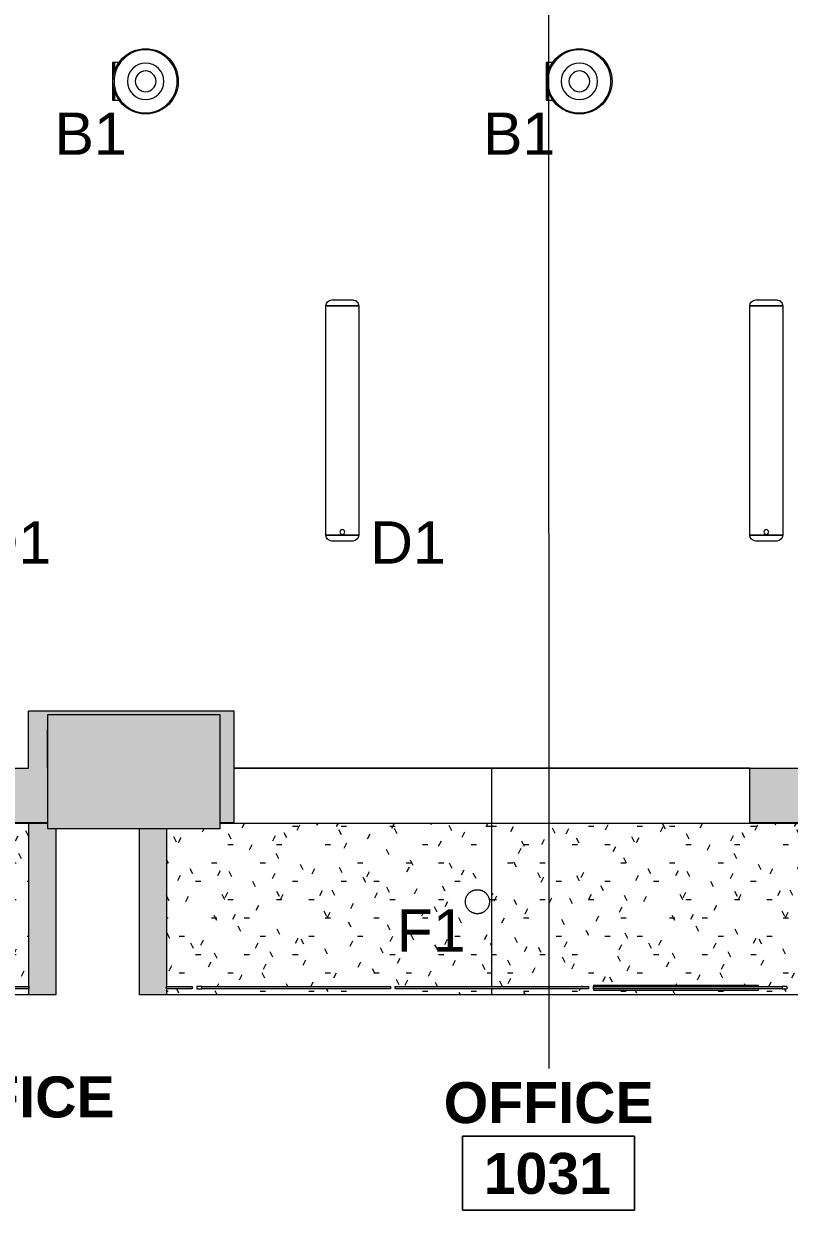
# Model space of a CAD drawing. Header units: inches. Extents: x 4387 to 7158, y 1246 to 2590.
# Drawn here: x 5289 to 5449.2, y 1259.7 to 1508.3 of the extents above; entities that cross this region are included whole.
import ezdxf

# ---------------------------------------------------------------- set-up
doc = ezdxf.new("R2010")
doc.units = ezdxf.units.IN
doc.header["$MEASUREMENT"] = 0
for name, color, linetype, lineweight in [('A-AREA-IDEN', 2, 'Continuous', 9), ('A-CLNG', 13, 'Continuous', 13), ('A-CLNG-PATT', 13, 'Continuous', 13), ('A-GENM', 13, 'Continuous', 9), ('A-GLAZ-CURT', 52, 'Continuous', 13), ('A-GLAZ-CWMG', 51, 'Continuous', 13), ('A-WALL', 113, 'Continuous', 13), ('A-WALL-PATT', 111, 'Continuous', 13), ('E-LITE-EQPM', 33, 'Continuous', 9), ('E-LITE-EQPM-IDEN', 33, 'Continuous', 9), ('S-COLS', 52, 'Continuous', 13)]:
    doc.layers.add(name, color=color, linetype=linetype, lineweight=lineweight)
doc.styles.add('Arial', font='arial.ttf', dxfattribs={"height": 8.851796})
doc.styles.add('Swis721 Lt BT_B', font='', dxfattribs={"height": 8.583975})
doc.styles.get('Swis721 Lt BT_B').set_extended_font_data('Swis721 Lt BT', bold=True)

# ---------------------------------------------------------------- blocks, each defined once
blk = doc.blocks.new('Concrete-Rectangular-Column - 24 X 36-4406398-10TH FLOOR RCP')
at = {"layer": 'S-COLS'}
blk.add_hatch(color=10, dxfattribs=at).paths.add_polyline_path([(12, 6.89), (12, 18), (-12, 18), (-12, -18), (12, -18), (12, -6.55)], flags=0)
at = {"layer": 'S-COLS', "color": 8, "lineweight": 20}
for p, q in [((-12, 18), (12, 18)), ((-12, -18), (-12, 18)), ((12, 18), (12, -18)), ((12, -18), (-12, -18))]:
    blk.add_line(p, q, dxfattribs=at)
blk = doc.blocks.new('System Panel - Glazed-5120317-10TH FLOOR RCP')
at = {"layer": 'A-GLAZ-CURT'}
blk.add_hatch(color=10, dxfattribs=at).paths.add_polyline_path([(20.25, -0.25), (20.25, 0.25), (-19.25, 0.25), (-19.25, -0.25)], flags=0)
at = {"layer": 'A-GLAZ-CURT', "color": 55}
for p, q in [((-20.25, 0.25), (-20.25, -0.25)), ((-19.25, 0.25), (-20.25, 0.25)), ((-20.25, -0.25), (-19.25, -0.25))]:
    blk.add_line(p, q, dxfattribs=at)
at = {"layer": 'A-GLAZ-CURT', "color": 8, "lineweight": 20}
for p, q in [((-19.25, -0.25), (-19.25, 0.25)), ((-19.25, 0.25), (20.25, 0.25)), ((20.25, 0.25), (20.25, -0.25)), ((20.25, -0.25), (-19.25, -0.25))]:
    blk.add_line(p, q, dxfattribs=at)
blk = doc.blocks.new('System Panel - Glazed-4416021-10TH FLOOR RCP')
at = {"layer": 'A-GLAZ-CURT'}
blk.add_hatch(color=10, dxfattribs=at).paths.add_polyline_path([(-20.25, 0.25), (-20.25, -0.25), (20.25, -0.25), (20.25, 0.25), (-19.99, 0.25)], flags=0)
at = {"layer": 'A-GLAZ-CURT', "color": 8, "lineweight": 20}
for p, q in [((-20.25, -0.25), (-20.25, 0.25)), ((-20.25, 0.25), (20.25, 0.25)), ((20.25, 0.25), (20.25, -0.25)), ((20.25, -0.25), (-20.25, -0.25))]:
    blk.add_line(p, q, dxfattribs=at)
blk = doc.blocks.new('System Panel - Glazed-5120318-10TH FLOOR RCP')
at = {"layer": 'A-GLAZ-CURT'}
blk.add_hatch(color=10, dxfattribs=at).paths.add_polyline_path([(19.25, -0.25), (19.25, 0.25), (-20.25, 0.25), (-20.25, -0.25)], flags=0)
at = {"layer": 'A-GLAZ-CURT', "color": 8, "lineweight": 20}
for p, q in [((-20.25, -0.25), (-20.25, 0.25)), ((-20.25, 0.25), (19.25, 0.25)), ((19.25, 0.25), (19.25, -0.25)), ((19.25, -0.25), (-20.25, -0.25))]:
    blk.add_line(p, q, dxfattribs=at)
at = {"layer": 'A-GLAZ-CURT', "color": 55}
for p, q in [((20.25, 0.25), (19.25, 0.25)), ((20.25, 0.25), (20.25, -0.25)), ((19.25, -0.25), (20.25, -0.25))]:
    blk.add_line(p, q, dxfattribs=at)
blk = doc.blocks.new('System Panel - Glazed-5120255-10TH FLOOR RCP')
at = {"layer": 'A-GLAZ-CURT'}
blk.add_hatch(color=10, dxfattribs=at).paths.add_polyline_path([(-4.75, 0.25), (-4.75, -0.25), (0.58, -0.25), (0.58, 0.25)], flags=0)
at = {"layer": 'A-GLAZ-CURT', "color": 8, "lineweight": 20}
for p, q in [((-4.75, -0.25), (-4.75, 0.25)), ((-4.75, 0.25), (0.58, 0.25)), ((0.58, 0.25), (0.58, -0.25)), ((0.58, -0.25), (-4.75, -0.25))]:
    blk.add_line(p, q, dxfattribs=at)
blk = doc.blocks.new('Rectangular Mullion - 1_ Square-5120315-10TH FLOOR RCP')
at = {"layer": 'A-GLAZ-CWMG', "color": 55}
for p, q in [((5408.21, 1306.86), (5408.21, 1306.61)), ((5408.21, 1306.86), (5442.74, 1306.86)), ((5408.21, 1306.11), (5408.21, 1305.86)), ((5408.21, 1305.86), (5442.74, 1305.86)), ((5442.74, 1306.61), (5442.74, 1306.86)), ((5442.74, 1305.86), (5442.74, 1306.11))]:
    blk.add_line(p, q, dxfattribs=at)
blk = doc.blocks.new('System Panel - Glazed-5120256-10TH FLOOR RCP')
at = {"layer": 'A-GLAZ-CURT'}
blk.add_hatch(color=10, dxfattribs=at).paths.add_polyline_path([(0.58, -0.25), (0.58, 0.25), (-4.75, 0.25), (-4.75, -0.25)], flags=0)
at = {"layer": 'A-GLAZ-CURT', "color": 8, "lineweight": 20}
for p, q in [((-4.75, -0.25), (-4.75, 0.25)), ((-4.75, 0.25), (0.58, 0.25)), ((0.58, 0.25), (0.58, -0.25)), ((0.58, -0.25), (-4.75, -0.25))]:
    blk.add_line(p, q, dxfattribs=at)
blk = doc.blocks.new('L-Surface Mounted Downlight - B - DOWNLIGHT_ SURFACE MOUNTED-5054385-10TH FLOOR RCP')
at = {"layer": 'A-GENM'}
for p, q in [((-6.96, 3.92), (-5.54, 3.92)), ((-6.96, -3.92), (-6.96, 3.92)), ((-6.7, 3.92), (-6.7, 1.07)), ((-6.54, 1.94), (-6.54, 3.92)), ((-6.7, -1.07), (-6.7, -3.92)), ((-6.54, -3.92), (-6.54, -1.94)), ((-5.54, -3.92), (-6.96, -3.92))]:
    blk.add_line(p, q, dxfattribs=at)
at = {"layer": 'E-LITE-EQPM'}
for radius in [6.6, 3.83, 2.17]:
    blk.add_circle((0, 0), radius, dxfattribs=at)
for start, end in [(360, 180), (180, 360)]:
    blk.add_arc((0, 0), 6.84, start, end, dxfattribs=at)
blk = doc.blocks.new('Bulb_Fiction_Pendant_15732 - P1-5176579-10TH FLOOR RCP')
at = {"layer": 'E-LITE-EQPM', "flags": 128}
for points in [[(-2.58, 0), (-2.57, 0.1), (-2.57, 0.2), (-2.56, 0.3), (-2.54, 0.4), (-2.53, 0.5), (-2.5, 0.6), (-2.48, 0.7), (-2.45, 0.79), (-2.41, 0.89), (-2.38, 0.98), (-2.34, 1.07), (-2.29, 1.16), (-2.24, 1.25), (-2.19, 1.34), (-2.14, 1.42), (-2.08, 1.5), (-2.02, 1.58), (-1.95, 1.66), (-1.88, 1.74), (-1.81, 1.81), (-1.74, 1.88), (-1.66, 1.94), (-1.58, 2), (-1.5, 2.06), (-1.42, 2.12), (-1.33, 2.17), (-1.24, 2.22), (-1.15, 2.27), (-1.06, 2.31), (-0.97, 2.35), (-0.87, 2.38), (-0.78, 2.41), (-0.68, 2.44), (-0.58, 2.46), (-0.48, 2.48), (-0.38, 2.5), (-0.28, 2.51), (-0.18, 2.52), (-0.08, 2.52), (0.02, 2.52), (0.12, 2.51), (0.22, 2.5), (0.32, 2.49), (0.42, 2.47), (0.52, 2.45), (0.61, 2.43), (0.71, 2.4), (0.81, 2.37), (0.9, 2.33), (0.99, 2.29), (1.08, 2.25), (1.17, 2.2), (1.26, 2.15), (1.34, 2.09), (1.43, 2.04), (1.51, 1.98), (1.58, 1.91), (1.66, 1.84), (1.73, 1.77), (1.8, 1.7), (1.87, 1.63), (1.93, 1.55), (1.99, 1.47), (2.05, 1.38), (2.1, 1.3), (2.15, 1.21), (2.2, 1.12), (2.24, 1.03), (2.28, 0.94), (2.32, 0.84), (2.35, 0.75), (2.38, 0.65), (2.4, 0.55), (2.42, 0.46), (2.44, 0.36), (2.45, 0.26), (2.46, 0.16), (2.46, 0.05), (2.46, 0)], [(2.46, 0), (2.46, -0.1), (2.46, -0.2), (2.45, -0.3), (2.43, -0.4), (2.41, -0.5), (2.39, -0.6), (2.37, -0.7), (2.34, -0.79), (2.3, -0.89), (2.26, -0.98), (2.22, -1.07), (2.18, -1.16), (2.13, -1.25), (2.08, -1.34), (2.02, -1.42), (1.96, -1.5), (1.9, -1.58), (1.84, -1.66), (1.77, -1.74), (1.7, -1.81), (1.63, -1.88), (1.55, -1.94), (1.47, -2), (1.39, -2.06), (1.31, -2.12), (1.22, -2.17), (1.13, -2.22), (1.04, -2.27), (0.95, -2.31), (0.86, -2.35), (0.76, -2.38), (0.67, -2.41), (0.57, -2.44), (0.47, -2.46), (0.37, -2.48), (0.27, -2.5), (0.17, -2.51), (0.07, -2.52), (-0.03, -2.52), (-0.13, -2.52), (-0.23, -2.51), (-0.33, -2.5), (-0.43, -2.49), (-0.53, -2.47), (-0.63, -2.45), (-0.73, -2.43), (-0.82, -2.4), (-0.92, -2.37), (-1.01, -2.33), (-1.1, -2.29), (-1.2, -2.25), (-1.28, -2.2), (-1.37, -2.15), (-1.46, -2.09), (-1.54, -2.04), (-1.62, -1.98), (-1.7, -1.91), (-1.77, -1.84), (-1.84, -1.77), (-1.91, -1.7), (-1.98, -1.63), (-2.04, -1.55), (-2.1, -1.47), (-2.16, -1.38), (-2.22, -1.3), (-2.27, -1.21), (-2.31, -1.12), (-2.36, -1.03), (-2.39, -0.94), (-2.43, -0.84), (-2.46, -0.75), (-2.49, -0.65), (-2.51, -0.55), (-2.53, -0.46), (-2.55, -0.36), (-2.56, -0.26), (-2.57, -0.16), (-2.58, -0.05), (-2.58, 0)]]:
    blk.add_lwpolyline(points, dxfattribs=at)
blk = doc.blocks.new('Suspended-Linear-LED-Direct_Indirect-Pinnacle-LC6A35 - INVALID TYPE-4960428-10TH FLOOR RCP')
at = {"layer": 'E-LITE-EQPM'}
for p, q in [((-24, -3.44), (-24, 3.44)), ((24, 3.44), (-24, 3.44)), ((-24, 3.44), (-24, -3.44)), ((24, 3.44), (24, -3.44)), ((24, -3.44), (24, 3.44)), ((-25.25, 2.19), (-25.25, -2.19)), ((25.25, -2.19), (25.25, 2.19)), ((-24, -3.44), (24, -3.44))]:
    blk.add_line(p, q, dxfattribs=at)
blk.add_circle((-23.36, 0), 0.5, dxfattribs=at)
for centre, start, end in [((-24, 2.19), 90, 180), ((24, 2.19), 360, 90), ((-24, -2.19), 180, 270), ((24, -2.19), 270, 360)]:
    blk.add_arc(centre, 1.25, start, end, dxfattribs=at)
blk = doc.blocks.new('OTJ_ Room Tag - Room Name _ Number-360227-10TH FLOOR RCP')
at = {"layer": 'A-AREA-IDEN'}
for p, q in [((-0.1881, -0.1636), (-0.1881, -0.0018)), ((-0.1881, -0.0018), (0.1869, -0.0018)), ((0.1869, -0.0018), (-0.1881, -0.0018)), ((-0.1881, -0.0018), (-0.1881, -0.1636)), ((0.1869, -0.0018), (0.1869, -0.1636)), ((0.1869, -0.1636), (0.1869, -0.0018)), ((0.1869, -0.1636), (-0.1881, -0.1636)), ((-0.1881, -0.1636), (0.1869, -0.1636))]:
    blk.add_line(p, q, dxfattribs=at)

msp = doc.modelspace()

# ---------------------------------------------------------------- hatches: boundary and pattern name
at = {"layer": 'A-CLNG-PATT'}
h = msp.add_hatch(dxfattribs=at)
h.set_pattern_fill('FP_12', color=10, style=0, pattern_type=2)
h.set_pattern_definition([(0, (1189.104, 0), (13.578, 3.84), [1.12, -9.064, 1.12, -9.064, -54.313]), (0, (1189.104, 0), (13.578, 3.84), [-20.368, 1.12, -19.247, 1.12, -9.064, -23.762]), (0, (1189.104, 0), (13.578, 3.84), [-50.919, 1.12, -5.669, 1.12, -15.853]), (117.039, (1194.196, 1.92), (-10.0683934, 12.0477965), [1.232, -9.969, 1.232, -9.969, -59.738]), (117.039, (1194.196, 1.92), (-10.0683934, 12.0477965), [-22.402, 1.232, -21.17, 1.232, -9.969, -26.135]), (117.039, (1194.196, 1.92), (-10.0683934, 12.0477965), [-56.004, 1.232, -6.235, 1.232, -17.436]), (242.961, (1195.893, 9.6), (-3.509961, -14.556441), [1.232, -9.969, 1.232, -9.969, -59.738]), (242.961, (1195.893, 9.6), (-3.509961, -14.556441), [-22.402, 1.232, -21.17, 1.232, -9.969, -26.135]), (242.961, (1195.893, 9.6), (-3.509961, -14.556441), [-56.004, 1.232, -6.235, 1.232, -17.436])])
h.paths.add_polyline_path([(5283.71, 1304.86), (5290.03, 1304.86), (5290.03, 1306.11), (5284.71, 1306.11), (5284.71, 1306.61), (5290.03, 1306.61), (5290.03, 1340.85), (5221.96, 1340.85), (5221.96, 1306.61), (5242.21, 1306.61), (5242.21, 1306.11), (5221.96, 1306.11), (5221.96, 1304.86), (5282.71, 1304.86)], flags=0)
h.paths.add_polyline_path([(5282.71, 1306.11), (5243.21, 1306.11), (5243.21, 1306.61), (5283.71, 1306.61), (5283.71, 1306.11)], flags=0)
h.paths.add_polyline_path([(5224.94, 1321.84), (5224.22, 1321.97), (5223.87, 1322.09), (5223.38, 1322.4), (5223.01, 1322.77), (5222.64, 1323.34), (5222.59, 1323.5), (5222.44, 1324.26), (5222.51, 1324.98), (5222.64, 1325.36), (5222.89, 1325.82), (5223.43, 1326.36), (5223.78, 1326.59), (5224.48, 1326.82), (5224.94, 1326.88), (5225.67, 1326.76), (5226.01, 1326.63), (5226.5, 1326.32), (5226.88, 1325.95), (5227.24, 1325.38), (5227.27, 1325.32), (5227.45, 1324.46), (5227.37, 1323.74), (5227.24, 1323.36), (5226.99, 1322.9), (5226.46, 1322.37), (5226.11, 1322.13), (5225.4, 1321.9), (5225.14, 1321.87)], flags=0)
for points in [[(5295.71, 1304.86), (5295.71, 1339.61), (5293.99, 1339.61), (5293.99, 1340.85), (5290.03, 1340.85), (5290.03, 1304.86)], [(5313.21, 1304.86), (5318.88, 1304.86), (5318.88, 1339.61), (5313.21, 1339.61), (5313.21, 1310.79)]]:
    msp.add_hatch(color=10, dxfattribs=at).paths.add_polyline_path(points, flags=0)
h = msp.add_hatch(dxfattribs=at)
h.set_pattern_fill('FP_10', color=10, style=0, pattern_type=2)
h.set_pattern_definition([(0, (1129.288, 0), (13.578, 3.84), [1.12, -9.064, 1.12, -9.064, -54.313]), (0, (1129.288, 0), (13.578, 3.84), [-20.368, 1.12, -19.247, 1.12, -9.064, -23.762]), (0, (1129.288, 0), (13.578, 3.84), [-50.919, 1.12, -5.669, 1.12, -15.853]), (117.039, (1134.38, 1.92), (-10.0683934, 12.0477965), [1.232, -9.969, 1.232, -9.969, -59.738]), (117.039, (1134.38, 1.92), (-10.0683934, 12.0477965), [-22.402, 1.232, -21.17, 1.232, -9.969, -26.135]), (117.039, (1134.38, 1.92), (-10.0683934, 12.0477965), [-56.004, 1.232, -6.235, 1.232, -17.436]), (242.961, (1136.077, 9.6), (-3.509961, -14.556441), [1.232, -9.969, 1.232, -9.969, -59.738]), (242.961, (1136.077, 9.6), (-3.509961, -14.556441), [-22.402, 1.232, -21.17, 1.232, -9.969, -26.135]), (242.961, (1136.077, 9.6), (-3.509961, -14.556441), [-56.004, 1.232, -6.235, 1.232, -17.436])])
h.paths.add_polyline_path([(5386.96, 1304.86), (5386.96, 1306.11), (5366.71, 1306.11), (5366.71, 1306.61), (5386.96, 1306.61), (5386.96, 1340.85), (5329.99, 1340.85), (5329.99, 1339.61), (5318.88, 1339.61), (5318.88, 1306.61), (5324.21, 1306.61), (5324.21, 1306.11), (5318.88, 1306.11), (5318.88, 1304.86), (5366.71, 1304.86)], flags=0)
h.paths.add_polyline_path([(5325.21, 1306.11), (5325.21, 1306.61), (5365.71, 1306.61), (5365.71, 1306.11), (5326.21, 1306.11)], flags=0)
h.paths.add_polyline_path([(5383.93, 1321.84), (5383.2, 1321.97), (5382.86, 1322.09), (5382.37, 1322.4), (5382, 1322.77), (5381.63, 1323.34), (5381.58, 1323.5), (5381.42, 1324.26), (5381.5, 1324.98), (5381.62, 1325.34), (5381.88, 1325.82), (5382.42, 1326.36), (5382.77, 1326.59), (5383.47, 1326.82), (5383.93, 1326.88), (5384.65, 1326.76), (5385, 1326.63), (5385.49, 1326.32), (5385.86, 1325.95), (5386.23, 1325.38), (5386.25, 1325.32), (5386.44, 1324.46), (5386.36, 1323.74), (5386.23, 1323.36), (5385.98, 1322.9), (5385.44, 1322.37), (5385.09, 1322.13), (5384.39, 1321.9), (5384.12, 1321.87)], flags=0)
h = msp.add_hatch(dxfattribs=at)
h.set_pattern_fill('FP_9', color=10, style=0, pattern_type=2)
h.set_pattern_definition([(0, (1225.162, 0), (13.578, 3.84), [1.12, -9.064, 1.12, -9.064, -54.313]), (0, (1225.162, 0), (13.578, 3.84), [-20.368, 1.12, -19.247, 1.12, -9.064, -23.762]), (0, (1225.162, 0), (13.578, 3.84), [-50.919, 1.12, -5.669, 1.12, -15.853]), (117.039, (1230.254, 1.92), (-10.0683934, 12.0477965), [1.232, -9.969, 1.232, -9.969, -59.738]), (117.039, (1230.254, 1.92), (-10.0683934, 12.0477965), [-22.402, 1.232, -21.17, 1.232, -9.969, -26.135]), (117.039, (1230.254, 1.92), (-10.0683934, 12.0477965), [-56.004, 1.232, -6.235, 1.232, -17.436]), (242.961, (1231.951, 9.6), (-3.509961, -14.556441), [1.232, -9.969, 1.232, -9.969, -59.738]), (242.961, (1231.951, 9.6), (-3.509961, -14.556441), [-22.402, 1.232, -21.17, 1.232, -9.969, -26.135]), (242.961, (1231.951, 9.6), (-3.509961, -14.556441), [-56.004, 1.232, -6.235, 1.232, -17.436])])
h.paths.add_polyline_path([(5443.41, 1304.86), (5455.03, 1304.86), (5455.03, 1306.11), (5449.71, 1306.11), (5449.71, 1306.61), (5455.03, 1306.61), (5455.03, 1340.85), (5386.96, 1340.85), (5386.96, 1306.61), (5407.21, 1306.61), (5407.21, 1306.11), (5386.96, 1306.11), (5386.96, 1304.86), (5442.74, 1304.86)], flags=0)
h.paths.add_polyline_path([(5442.74, 1305.86), (5408.21, 1305.86), (5408.21, 1306.86), (5442.74, 1306.86), (5442.74, 1306.61), (5448.71, 1306.61), (5448.71, 1306.11), (5442.74, 1306.11)], flags=0)
at = {"layer": 'A-WALL-PATT', "lineweight": 9}
for points in [[(5293.89, 1352.36), (5293.89, 1364.36), (5289.96, 1364.36), (5289.96, 1352.36)], [(5329.99, 1360.43), (5332.96, 1360.43), (5332.96, 1364.36), (5293.89, 1364.36), (5293.89, 1360.43), (5293.99, 1360.43), (5293.99, 1363.61), (5329.99, 1363.61), (5329.99, 1361.4)], [(5332.96, 1352.36), (5332.96, 1360.43), (5329.99, 1360.43), (5329.99, 1352.36)], [(5483.88, 1340.86), (5497.96, 1340.86), (5497.96, 1352.35), (5440.96, 1352.35), (5440.96, 1340.86), (5483.74, 1340.86)]]:
    msp.add_hatch(color=7, dxfattribs=at).paths.add_polyline_path(points, flags=0)
h = msp.add_hatch(color=7, dxfattribs=at)
h.paths.add_polyline_path([(5332.96, 1340.86), (5332.96, 1352.36), (5329.99, 1352.35), (5329.99, 1340.86)], flags=0)
h.paths.add_polyline_path([(5293.99, 1340.86), (5293.99, 1352.36), (5275.96, 1352.35), (5275.96, 1340.86), (5290.03, 1340.86)], flags=0)

# ---------------------------------------------------------------- linework, layer by layer
at = {"layer": 'A-AREA-IDEN'}
msp.add_line((5398.78, 1535.26), (5398.85, 1289.42), dxfattribs=at)
at = {"layer": 'A-CLNG'}
msp.add_line((5332.96, 1352.36), (5440.96, 1352.36), dxfattribs=at)
at = {"layer": 'A-CLNG', "color": 55}
for p, q in [((5153.88, 1340.85), (5290.03, 1340.85)), ((5329.99, 1340.85), (5455.03, 1340.85)), ((5386.96, 1306.61), (5386.96, 1340.85)), ((5386.96, 1304.86), (5386.96, 1306.11)), ((5290.03, 1304.86), (5153.88, 1304.86)), ((5455.03, 1304.86), (5318.88, 1304.86))]:
    msp.add_line(p, q, dxfattribs=at)
at = {"layer": 'A-CLNG', "color": 8, "lineweight": 20}
for p, q in [((5290.03, 1304.86), (5290.03, 1340.85)), ((5290.03, 1340.85), (5293.99, 1340.85)), ((5295.71, 1339.61), (5295.71, 1304.86)), ((5313.21, 1304.86), (5313.21, 1339.61)), ((5318.88, 1339.61), (5318.88, 1304.86)), ((5295.71, 1304.86), (5290.03, 1304.86)), ((5318.88, 1304.86), (5313.21, 1304.86))]:
    msp.add_line(p, q, dxfattribs=at)
at = {"layer": 'A-WALL', "color": 8, "lineweight": 20}
for p, q in [((5289.96, 1352.36), (5289.96, 1364.36)), ((5289.96, 1364.36), (5332.96, 1364.36)), ((5332.96, 1364.36), (5332.96, 1340.86)), ((5293.89, 1360.43), (5293.89, 1352.36)), ((5293.99, 1360.43), (5293.89, 1360.43)), ((5275.96, 1352.36), (5289.96, 1352.36)), ((5293.89, 1352.36), (5293.99, 1352.36)), ((5440.96, 1352.36), (5451.46, 1352.36)), ((5440.96, 1340.86), (5440.96, 1352.36)), ((5293.99, 1340.86), (5275.96, 1340.86)), ((5332.96, 1340.86), (5329.99, 1340.86)), ((5497.96, 1340.86), (5440.96, 1340.86))]:
    msp.add_line(p, q, dxfattribs=at)
at = {"layer": 'A-WALL', "color": 55}
for p, q in [((5440.96, 1352.35), (5332.96, 1352.35)), ((5386.96, 1340.85), (5386.96, 1352.35))]:
    msp.add_line(p, q, dxfattribs=at)

# ---------------------------------------------------------------- block references
at = {"layer": 'A-AREA-IDEN', "xscale": 95.99999999999994, "yscale": 95.99999999999994, "zscale": 95.99999999999994}
msp.add_blockref('OTJ_ Room Tag - Room Name _ Number-360227-10TH FLOOR RCP', (5398.84, 1275.43), dxfattribs=at)
at = {"layer": 'A-GLAZ-CURT', "color": 55}
for name, p in [('System Panel - Glazed-5120256-10TH FLOOR RCP', (5289.46, 1306.36)), ('System Panel - Glazed-5120317-10TH FLOOR RCP', (5345.46, 1306.36)), ('System Panel - Glazed-4416021-10TH FLOOR RCP', (5386.96, 1306.36)), ('System Panel - Glazed-5120318-10TH FLOOR RCP', (5428.46, 1306.36))]:
    msp.add_blockref(name, p, dxfattribs=at)
at = {"layer": 'A-GLAZ-CURT', "color": 55, "rotation": 180}
msp.add_blockref('System Panel - Glazed-5120255-10TH FLOOR RCP', (5319.46, 1306.36), dxfattribs=at)
at = {"layer": 'A-GLAZ-CWMG', "color": 55}
msp.add_blockref('Rectangular Mullion - 1_ Square-5120315-10TH FLOOR RCP', (0, 0), dxfattribs=at)
at = {"layer": 'E-LITE-EQPM', "extrusion": (0, 0, -1)}
for name, p, rotation in [('L-Surface Mounted Downlight - B - DOWNLIGHT_ SURFACE MOUNTED-5054385-10TH FLOOR RCP', (-5314.48, 1496.21), 180), ('L-Surface Mounted Downlight - B - DOWNLIGHT_ SURFACE MOUNTED-5054385-10TH FLOOR RCP', (-5405.27, 1496.21), 180), ('Suspended-Linear-LED-Direct_Indirect-Pinnacle-LC6A35 - INVALID TYPE-4960428-10TH FLOOR RCP', (-5355.65, 1425.16), 89.99999999999977), ('Suspended-Linear-LED-Direct_Indirect-Pinnacle-LC6A35 - INVALID TYPE-4960428-10TH FLOOR RCP', (-5444.4, 1425.16), 89.99999999999977)]:
    msp.add_blockref(name, p, dxfattribs=dict(at, rotation=rotation))
at = {"layer": 'E-LITE-EQPM', "rotation": 90.00000000000014}
msp.add_blockref('Bulb_Fiction_Pendant_15732 - P1-5176579-10TH FLOOR RCP', (5383.93, 1324.42), dxfattribs=at)
at = {"layer": 'S-COLS', "color": 55, "rotation": 269.9999999999996}
msp.add_blockref('Concrete-Rectangular-Column - 24 X 36-4406398-10TH FLOOR RCP', (5311.99, 1351.61), dxfattribs=at)

# ---------------------------------------------------------------- texts
at = {"layer": 'A-AREA-IDEN', "char_height": 8.584, "attachment_point": 2, "line_spacing_factor": 0.998538, "style": 'Swis721 Lt BT_B'}
for s, insert, width in [('OPEN OFFICE', (5267.37, 1287.76), 92.016), ('OFFICE', (5398.85, 1286.57), 49.572), ('1031', (5398.56, 1271.75), 30.672)]:
    msp.add_mtext(s, dxfattribs=dict(at, insert=insert, width=width))
at = {"layer": 'E-LITE-EQPM-IDEN', "char_height": 8.852, "attachment_point": 2, "line_spacing_factor": 0.938532, "style": 'Arial'}
for s, insert, width in [('B1', (5302.98, 1489.67), 18.036), ('B1', (5392.67, 1489.67), 18.036), ('D1', (5286.83, 1404.04), 18.792), ('D1', (5369.41, 1404.04), 18.792), ('F1', (5374.26, 1322.75), 17.172)]:
    msp.add_mtext(s, dxfattribs=dict(at, insert=insert, width=width))

doc.saveas('drawing.dxf')
